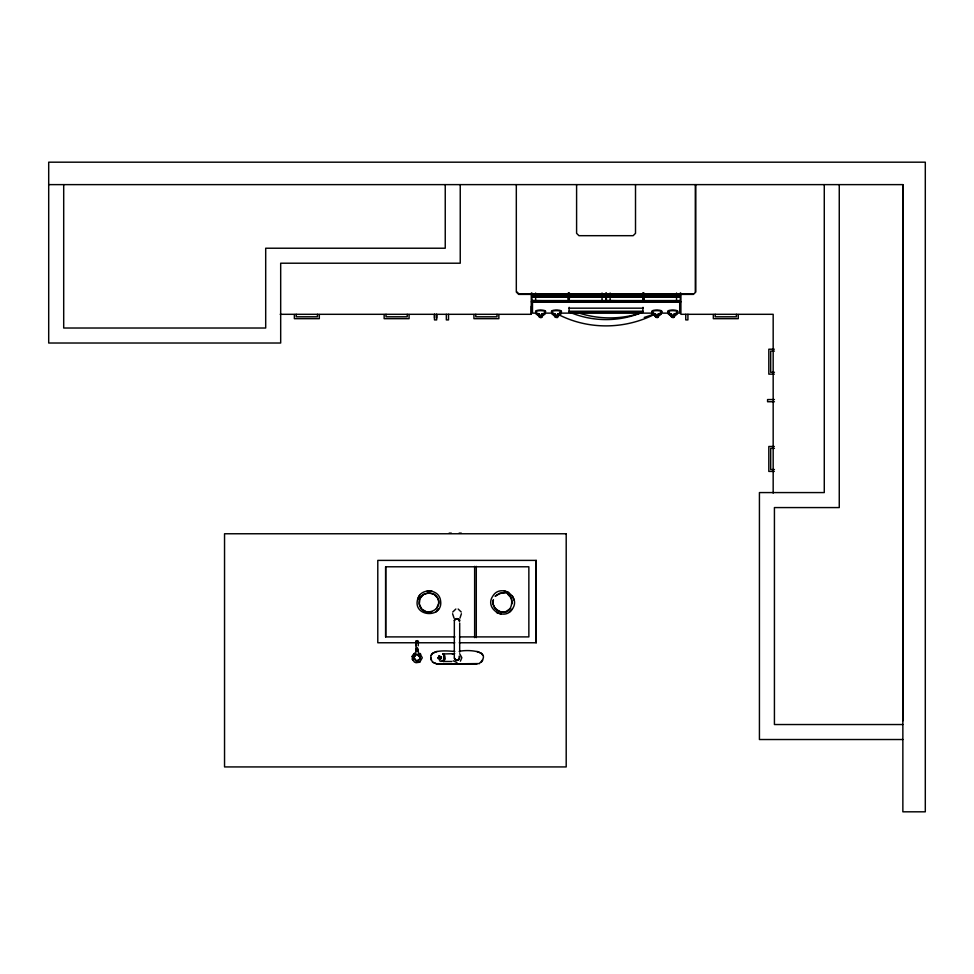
<?xml version="1.0" encoding="UTF-8"?>
<svg xmlns="http://www.w3.org/2000/svg" width="974" height="974" viewBox="0 0 974 974"><rect width="100%" height="100%" fill="white"/><g stroke="black" fill="none" stroke-linecap="round" stroke-linejoin="round"><path stroke-width="1.46" d="M384.146 314.553L384.146 318.668L409.08 318.668L409.08 314.553M454.992 636.899L385.655 636.899L385.655 566.783L528.858 566.783L528.858 636.899L459.521 636.899M434.489 314.432L434.489 319.91L436.669 319.91L436.669 314.432M444.509 658.984L443.474 654.491M445.24 184.622L445.24 248.224L265.695 248.224L265.695 328.019L63.7 328.019L63.7 184.622M446.336 314.31L446.336 319.91L448.515 319.91L448.515 314.31M460.239 184.622L460.239 263.211L280.682 263.211L280.682 343.018L48.7 343.018L48.7 162.183L925.3 162.183L925.3 811.817L902.861 811.817L902.861 184.622L48.7 184.622M473.924 314.553L473.924 318.668L498.858 318.668L498.858 314.553M475.799 314.31L475.799 316.793L496.996 316.793L496.996 314.31M516.317 184.622L516.317 292.042L518.667 294.392L693.439 294.392L695.789 292.042L695.789 184.622M280.208 314.31L531.28 314.31L531.28 306.274M459.265 642.767L536.211 642.767L536.211 560.391L377.79 560.391L377.79 642.767L454.736 642.767M685.745 314.31L685.745 319.91L687.924 319.91L687.924 314.31M695.302 291.835L695.302 184.622M713.333 314.553L713.333 318.668L738.268 318.668L738.268 314.553M715.196 314.31L715.196 316.793L736.393 316.793L736.393 314.31M824.272 184.622L824.272 492.576L759.428 492.576L759.428 739.522L902.861 739.522M839.259 184.622L839.259 507.576L774.427 507.576L774.427 724.534L902.861 724.534M902.861 720.797L902.861 184.622M454.298 657.158L454.31 654.321M415.874 651.253L416.312 640.77L418.406 641.501L418.211 645.835M416.068 649.11L415.679 654.577L418.455 654.577L418.236 649.159M461.408 613.754L459.947 618.161M417.676 599.18C412.331 617.114 443.706 619.026 440.552 600.495C439.018 588.576 420.476 587.614 417.676 599.18L419.782 594.98M454.274 620.511L455.041 619.196L457.001 618.551L459.643 620L459.351 621.497M479.318 663.574L437.009 664.037L432.566 662.162C424.214 648.027 448.21 651.07 454.773 651.411M479.318 663.538C493.672 650.328 466.509 649.366 459.217 651.411M504.008 592.923L499.65 593.203L495.109 596.295C519.203 579.993 515.343 626.927 494.512 607.703L497.58 610.808L501.257 612.037L505.616 611.757L510.157 608.665M541.788 316.745L544.539 313.738L542.031 314.054L541.788 317.207M557.676 316.745L559.94 314.639A4.517 1.169 0 0 0 559.94 313.141L557.591 314.115C558.065 315.929 554.876 315.929 555.35 314.115L553.013 313.141A4.517 1.169 0 0 0 553.013 314.639L555.521 316.745M658.059 316.745L660.81 313.738L658.302 314.054L658.059 317.207M673.704 316.745L676.212 314.639A4.517 1.169 0 0 0 676.212 313.141L673.874 314.115C674.349 315.929 671.159 315.929 671.634 314.115L669.284 313.141A4.517 1.169 0 0 0 669.284 314.639L671.634 316.197M673.959 316.745L676.711 313.738L674.203 314.054L673.959 317.207M438.3 657.718L439.225 656.464L441.003 657.194M436.437 608.665L438.58 603.612C440.431 589.416 416.714 590.013 419.307 604.111C421.572 618.307 444.12 611.063 437.667 598.206L433.966 594.152L428.657 592.74L423.434 594.42L419.94 598.669L419.307 604.111L421.718 609.054L426.405 611.891L431.896 611.757M512.482 608.811C521.139 596.526 500.539 583.024 492.783 596.149C484.029 608.738 504.946 621.68 512.482 608.811L509.28 612.256M412.16 656.427L414.559 653.298L412.16 656.427L412.745 660.299M452.727 612.037L455.856 609.03M569.047 308.174L643.132 308.174M481.399 662.137L482.751 660.129M460.385 661.2L461.846 657.706L459.691 653.712M431.214 655.319L432.602 653.311L437.009 651.411M416.726 641.501L417.554 642.329L417.712 640.673L416.312 640.77M435.548 612.256L438.763 608.811M412.16 659.094L414.559 662.223L419.709 662.223L422.29 657.767L419.709 653.298L420.719 654.187M569.169 307.346L569.047 312.228L569.936 312.362L642.694 312.337L643.023 307.346M643.132 311.242L569.047 311.242M568.219 297.143L568.548 300.917L568.219 297.143L531.901 297.143M569.145 293.247L569.145 296.218L605.779 295.901M642.718 297.143L643.047 300.917L642.718 297.143L606.4 297.143M643.644 293.247L643.644 296.218L680.29 295.901M680.29 301.088L606.096 301.209M557.591 316.197L560.44 313.738L557.932 314.054L557.676 317.207M657.974 316.197L660.311 314.639A4.517 1.169 0 0 0 660.311 313.141L657.974 314.115C658.448 315.929 655.259 315.929 655.733 314.115L653.384 313.141A4.517 1.169 0 0 0 653.384 314.639L655.733 316.197L655.904 317.305L657.803 317.305M454.98 619.793L455.735 619.208M442.342 660.871L443.316 661.492L444.643 659.824L444.436 655.052L443.304 653.968L454.481 653.651L453.312 653.931M605.779 293.004L605.779 301.83L531.901 301.83L531.901 293.004M605.049 300.917L605.779 300.589L531.901 300.589L605.049 301.514M680.29 293.004L680.29 301.83L606.4 301.83L606.4 293.004M679.548 300.917L680.29 300.589L606.4 300.589L679.548 301.514M642.889 312.009C619.793 322.114 592.436 322.114 569.327 312.009M654.625 314.285C624.87 329.382 588.88 329.93 559.015 314.833M640.174 313.178C619.768 319.776 596.989 319.472 576.791 312.252M644.24 317.427L654.065 314.152M439.067 656.683L440.784 657.109L440.784 658.327M454.444 653.676L452.313 654.053L454.614 653.712M415.801 662.746L419.709 662.223M557.42 317.305L555.521 317.305M673.704 317.305L671.804 317.305M693.232 293.905L518.874 293.905L516.804 291.835M662.393 294.099L666.423 294.099M531.901 295.901L568.548 296.218L568.548 293.247M606.4 295.901L643.047 296.218L643.047 293.247M531.901 296.218L568.548 296.218M569.145 296.218L605.779 296.218M606.4 296.218L643.047 296.218M643.644 296.218L680.29 296.218M531.901 296.814L605.779 296.814M606.096 296.851L680.29 296.814M569.461 297.143L569.145 300.917L569.145 296.814L605.779 297.143M643.972 297.143L643.644 300.917L643.644 296.814L680.29 297.143M535.055 301.209L603.076 301.209M531.28 301.83L680.911 301.83M535.517 313.129L532.486 313.129L532.486 301.83M544.624 313.129L552.221 313.129M559.807 313.129L652.385 313.129M661.492 313.129L669.077 313.129M676.662 313.129L679.706 313.129L679.706 301.83M774.306 349.216L768.815 349.216L768.815 374.15L774.306 374.15M774.427 351.09L770.69 351.09L770.69 372.287L774.427 372.287M774.427 399.559L767.573 399.559L767.573 401.738L774.427 401.738M774.306 446.482L768.815 446.482L768.815 471.416L774.306 471.416M774.427 448.344L770.69 448.344L770.69 469.541L774.427 469.541M449.136 533.131L451.327 533.131M459.119 533.131L461.299 533.131M476.992 664L437.009 664L432.602 662.137M443.316 661.492L451.851 661.492M442.062 660.871L443.243 660.896L444.059 656.427M427.245 590.889L431.945 591.06M442.659 660.798L443.474 660.956M457.001 618.965L459.022 619.793M457.001 662.564L453.263 660.798M504.301 590.889L508.757 592.375M496.497 612.585L500.965 614.07M415.484 660.518L417.615 660.956L420.074 658.826A3.226 3.226 0 0 0 418.65 654.93M476.992 651.411L481.424 653.286L482.751 655.319M439.469 660.713L441.027 661.443M441.989 661.236L443.876 660.421L443.876 655.027A3.823 1.704 -89.6 0 0 442.659 653.895M458.145 609.03L461.262 612.037M415.667 660.189L414.242 657.73A2.849 2.849 0 0 1 415.618 655.259A2.8 2.8 0 0 0 414.254 657.73M417.809 655.198L419.697 657.073M507.685 594.152L511.387 598.206L512.312 603.612M454.834 658.631L455.686 659.69M454.054 618.161L452.593 613.754M512.482 596.149L514.284 600.495M671.549 316.745L668.785 313.738L671.293 314.054L671.549 317.207M655.648 316.745L652.897 313.738L655.392 314.054L655.648 317.207M555.265 316.745L552.514 313.738L555.022 314.054L555.265 317.207M539.377 316.745L536.625 313.738L539.121 314.054L539.377 317.207M459.204 656.135L459.691 657.742L457.804 660.25L455.479 659.824L454.31 657.742A2.666 2.654 45.4 0 0 457.001 660.445L458.924 659.629L459.497 656.622M430.764 657.73L431.251 660.129M414.06 658.826L414.011 656.598L415.484 654.93A3.226 3.226 0 0 1 416.495 654.54M417.396 647.686L417.834 651.241M415.74 641.501L415.935 645.677L415.813 641.854M459.533 621.168L459.533 619.988L457.817 618.794L454.858 619.44L454.347 620.56L454.31 652.154M459.691 623.043L459.691 652.142M773.173 493.124L773.173 314.31L680.911 314.31L680.911 293.198M676.54 293.004L676.54 300.589M643.972 293.004L643.972 295.901M642.718 293.004L642.718 295.901M635.511 184.622L635.511 233.322L633.149 235.684L578.958 235.684L576.596 233.322L576.596 184.622M610.15 293.004L610.15 300.589M602.042 293.004L602.042 300.589M569.461 293.004L569.461 295.901M568.219 293.004L568.219 295.901M536.211 560.391L536.211 642.767M535.639 293.004L535.639 300.589M531.28 293.198L531.28 314.31M476.286 566.369L476.286 637.617M474.642 566.369L474.642 637.617M436.669 314.31L436.669 318.048M434.489 314.31L434.489 318.048M407.217 314.31L407.217 316.793L386.021 316.793L386.021 314.31M385.655 566.783L385.655 636.899M319.314 314.553L319.314 318.668L294.367 318.668L294.367 314.553M317.439 314.31L317.439 316.793L296.242 316.793L296.242 314.31M675.542 293.771A4.992 4.992 0 0 1 670.928 296.851M541.252 296.851A4.992 4.992 0 0 1 536.65 293.771M551.783 311.753A4.992 1.291 0 0 1 557.347 310.036A4.992 1.291 0 0 1 560.293 312.143M552.66 312.776A4.992 1.291 0 0 1 553.049 310.998A4.992 1.291 0 0 1 559.904 310.998A4.992 1.291 0 0 1 560.293 312.776M535.895 311.753A4.992 1.291 0 0 1 540.582 310.024A4.992 1.291 0 0 1 545.27 311.753M535.895 312.386A4.992 1.291 0 0 1 540.582 310.645A4.992 1.291 0 0 1 545.27 312.386M668.931 312.143A4.992 1.291 0 0 1 671.877 310.036A4.992 1.291 0 0 1 677.441 311.753M668.931 312.776A4.992 1.291 0 0 1 671.877 310.669A4.992 1.291 0 0 1 677.441 312.386M652.166 311.753A4.992 1.291 0 0 1 657.718 310.036A4.992 1.291 0 0 1 660.676 312.143M653.03 312.776A4.992 1.291 0 0 1 653.432 310.998A4.992 1.291 0 0 1 660.275 310.998A4.992 1.291 0 0 1 660.676 312.776M443.28 654.138A3.555 1.498 90 0 1 444.753 658.412A3.555 1.498 90 0 1 442.683 660.969M416.336 660.421A2.8 2.8 0 0 1 414.352 658.461M419.721 658.704A2.849 2.849 0 0 0 418.467 655.259A2.8 2.8 0 0 1 417.529 660.482A2.849 2.849 0 0 0 418.467 660.189M493.027 600.848L493.027 604.111L495.109 608.665L493.027 604.111L493.368 599.765L493.027 600.848M441.234 657.694L439.591 659.264L438.215 657.706L439.591 656.184L441.234 657.694M541.702 314.115C542.177 315.929 538.987 315.929 539.462 314.115L537.112 313.141A4.517 1.169 0 0 0 537.112 314.639L539.462 316.197C539.06 317.901 542.092 317.901 541.702 316.197L544.04 314.639A4.517 1.169 0 0 0 544.04 313.141L541.702 314.115M439.018 655.965L437.983 658.448L440.467 659.471L441.49 656.987L439.018 655.965M541.471 317.439C536.893 318.352 542.335 312.52 541.471 317.512M557.372 317.439C552.794 318.352 558.236 312.52 557.372 317.512M657.742 317.439C653.177 318.352 658.607 312.52 657.742 317.512M673.643 317.439C669.065 318.352 674.507 312.52 673.643 317.512M566.198 533.764L224.544 533.764L224.544 766.928L566.198 766.928L566.198 533.764"/></g></svg>
